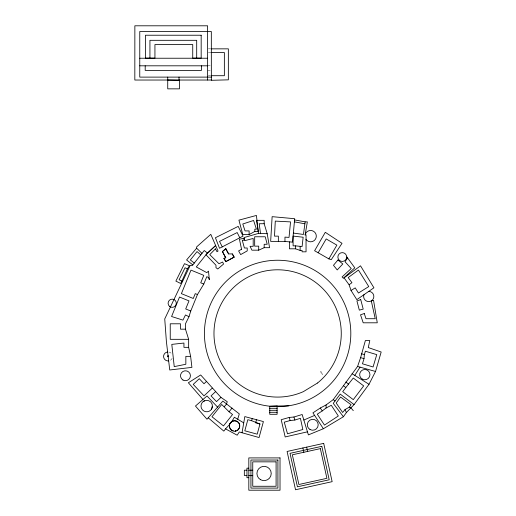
<?xml version="1.0" encoding="UTF-8"?>
<svg xmlns="http://www.w3.org/2000/svg" width="516" height="516" viewBox="0 0 516 516"><rect width="100%" height="100%" fill="white"/><g stroke="black" fill="none" stroke-linecap="round" stroke-linejoin="round"><path stroke-width="0.39" stroke-dasharray="2.58 1.94" d="M208.361 48.846L210.612 48.846M208.361 52.516L211.321 52.516M207.619 65.809L210.612 65.809M207.619 70.698L210.612 70.698M208.361 75.71L210.58 75.71M172.131 358.298A4.476 4.476 0 0 1 169.635 360.639M168.79 352.035A4.476 4.476 0 0 1 171.699 353.847M321.313 371.23L320.668 371.43L321.694 374.764L322.377 374.706L321.313 371.23"/><path stroke-width="0.77" d="M364.019 358.646L364.361 354.627L365.38 351.222L376.764 354.627L373.068 366.973L362.477 363.799L364.019 358.646L360.62 357.627L365.38 340.547L369.785 340.547L368.289 347.565L381.176 352.015L375.538 371.468L369.011 384.278L354.079 404.583L346.397 412.536L343.404 416.735L323.377 428.732L308.394 434.891L302.15 414.503L293.933 417.018L289.257 417.438L281.201 419.695L285.167 436.949L307.452 431.827M289.411 241.856L289.411 248.802L295.494 248.802L300.144 250.434L302.086 250.434L302.086 251.821L306.046 251.821L306.046 234.896L305.15 234.896L307.343 221.861L305.15 221.861L303.44 234.445L293.372 233.077M242.043 432.756L244.81 416.593L263.405 421.566L259.071 437.536L239.276 431.976L237.186 435.207L225.537 428.867L223.821 431.131L208.225 417.812M229.917 423.804L230.291 423.075L229.517 424.72A5.218 5.218 0 0 0 234.554 431.286C237.863 431.35 240.508 427.899 239.592 424.72A5.218 5.218 0 0 0 233.206 421.03L231.948 421.553L230.039 423.462M251.647 420.727L247.822 419.695L244.81 430.808L257.213 434.169L259.967 424.004L251.647 420.727L252.221 418.599M256.491 419.695L255.639 422.83L259.967 424.004M237.689 419.231L239.295 413.884L222.854 401.087L206.987 419.231L195.467 406.034L206.987 395.972L217.578 407.118M207.387 253.001L204.259 250.518L192.449 265.366L190.21 265.366L164.739 318.933L166.384 341.418L169.738 369.985L191.92 367.379L190.623 356.363L188.65 347.345L188.65 339.322L185.483 329.169L185.483 323.79L188.991 316.689L190.752 311.013L197.467 294.546L203.781 284.052L206.768 276.718L208.496 277.427L209.322 279.633L208.496 271.139L206.768 272.629L196.299 266.946L207.387 253.001L215.662 245.539L210.786 234.341L196.654 246.88L196.654 248.228L186.579 259.961L192.81 264.914M323.377 428.732L312.935 412.845L320.301 408.008L326.099 404.937L333.239 399.636L357.588 366.45L360.62 357.627M305.079 235.006L305.562 233.606A5.676 5.676 0 0 1 313.612 231.303A5.676 5.676 0 0 1 315.205 239.521A5.676 5.676 0 0 1 306.878 240.392L305.904 239.269M211.457 409.22L211.928 408.085A5.928 5.928 0 0 0 212.128 406.55M364.019 294.655L363.806 295.171A5.108 5.108 0 0 0 367.856 301.525A5.108 5.108 0 0 0 373.829 296.939A5.108 5.108 0 0 0 368.74 291.385M181.877 281.097L187.398 268.907L189.449 265.746L184.483 263.682L175.879 281.097L180.697 283.478L181.877 281.097L179.129 279.736L185.057 267.752L187.398 268.907M229.852 423.9L230.13 423.346M318.159 252.801L326.196 238.94L336.858 245.126L328.873 258.89L314.605 250.737L325.286 232.323L342.018 243.32L331.285 259.645L328.873 258.89M354.802 375.403L360.033 367.134M349.274 407.143L351.061 404.699L340.566 397.023L336.2 402.99L342.63 412.484L345.004 409.607L349.274 407.143L351.093 408.008L353.286 410.652M345.81 387.535L342.708 391.638L353.279 399.636L363.677 385.884L353.279 378.028L345.81 387.535L343.637 385.884M229.085 411.787L221.706 404.499L211.973 416.754L223.499 425.906L232.535 414.529L229.085 411.787L232.013 408.098M224.241 406.711L226.427 404.209L227.266 401.719L220.951 397.397L200.672 374.958L188.372 382.762L202.975 399.481M225.537 428.867L229.607 424.494M220.951 397.397L216.507 401.616L211.057 395.875L215.52 391.683M346.552 258.019L347.507 257.11M206.626 381.305L204.014 383.756L199.273 378.705L193.229 384.381L204.014 395.875L212.224 388.167M222.944 252.318L225.627 257.613L222.357 251.653L225.853 248.686L228.723 253.924M225.853 248.686L222.357 251.653M168.442 356.62C167.319 357.42 167.319 355.06 168.442 355.859M231.452 421.83L230.6 422.733L232.019 421.398A5.141 5.141 0 0 1 238.237 429.505L237.173 430.325M322.223 410.93L326.099 408.008L331.291 405.279L338.328 415.986L324.474 425.094L317.295 414.174L322.223 410.93L320.301 408.008M349.1 284.761L351.938 282.691L348.19 277.563L358.446 270.074L368.766 286.567L358.446 293.024L355.214 287.863L351.035 290.476L356.827 299.641L373.926 287.793L360.523 265.824L344.056 277.853L349.1 284.761L351.035 290.476M249.118 234.574L254.814 231.452L258.232 231.452L256.42 215.443L238.927 220.139L242.791 234.574L249.118 234.574L249.118 230.916L245.042 230.916L242.791 223.989L253.588 220.474L256.42 229.175L254.814 229.175L254.814 231.452M225.627 248.686L228.498 253.924L232.426 253.924L234.167 257.103L225.853 261.664L223.925 258.548L225.627 257.613M223.925 258.548L225.853 257.613M225.627 261.664L234.167 257.103M222.273 246.88L243.042 236.102L238.192 226.376L215.43 237.734L219.519 248.254L222.273 246.88L219.519 241.365L237.192 232.548L239.779 237.734M230.697 422.572L231.703 421.74L234.374 417.244L243.739 422.856M258.535 233.4L244.126 237.521L244.758 240.662L253.195 238.437L253.195 246.319L250.054 246.319L251.943 250.176L258.703 250.176L264.173 247.686L269.571 247.686L267.204 233.729L264.173 223.731L264.173 220.332L256.517 220.332L258.535 233.4L267.204 233.729M303.84 420.037L314.618 415.406M203.626 401.261L204.671 400.829M294.855 420.037L300.428 418.328L302.834 429.505L287.509 433.788L284.264 422.172L290.127 420.534L294.855 420.037L293.933 417.018M168.668 360.865L168.493 360.903A4.476 4.476 0 0 1 163.604 356.885A4.476 4.476 0 0 1 167.623 351.996M288.895 405.763L269.791 406.221A73.195 73.195 0 0 1 217.126 292.23A73.195 73.195 0 0 1 342.482 299.525A73.195 73.195 0 0 1 276.95 406.634M211.321 48.846L228.349 48.846L228.349 79.845L211.354 80.296L211.321 31.515L139.759 31.515L139.759 77.116L211.321 77.116M211.321 52.516L224.357 52.516L224.357 75.71L211.321 75.71M139.759 58.231L207.619 58.231M139.759 65.809L207.619 65.809M211.354 80.032L134.824 80.032L134.863 25.8L207.619 25.8L207.619 80.032M264.173 223.731L259.219 223.731L260.522 233.729M284.967 241.372L270.661 241.372L272.132 216.668L294.675 218.707L292.553 242.139L284.967 241.456L284.967 237.121L289.025 237.399L290.54 221.899L275.286 221.1L274.506 236.135L278.356 236.135L278.356 241.372M295.494 245.855L293.101 245.855L293.101 236.083L303.156 237.237L302.086 246.551L295.494 245.855L295.494 248.802M185.483 329.169L180.516 329.169L180.516 323.79L170.241 323.79L170.241 339.322L188.65 339.322M188.65 347.345L183.941 347.345L183.941 343.05L171.802 344.378L174.24 366.618L185.844 364.264L185.844 356.363L190.623 356.363M269.745 408.298L277.098 408.298M269.745 410.297L277.098 410.297M269.745 412.297L277.098 412.297M248.815 468.18L246.951 468.18L246.951 477.7L248.815 477.7M246.951 470.199L244.339 470.199L244.339 475.5L246.951 475.5M248.815 470.199L252.75 470.199M248.815 475.649L252.75 475.649M167.732 80.032L179.013 80.296L179.013 77.116M294.565 219.913L305.15 221.861M294.391 221.861L304.885 223.789M357.588 366.45L375.538 371.468M361.426 353.75L364.361 354.627M203.781 284.052L200.737 282.813L203.781 275.344L190.985 270.126L181.4 293.643L193.281 298.487L195.248 293.643L197.467 294.546M190.752 311.013L185.702 308.955L188.991 300.892L179.516 297.035L171.576 316.508L182.935 320.114L185.483 314.96L188.991 316.689M352.099 373.713L369.011 384.278M345.81 382.021L348.642 384.162M354.079 404.583L340.231 394.108L333.239 403.351L343.404 416.735M333.239 399.636L335.026 400.99M194.274 263.076L190.359 259.961L197.035 251.576L200.763 254.91M196.654 248.228L201.988 253.369M232.206 253.924L233.948 257.103M224.144 258.548L225.853 261.664M345.004 409.607L346.397 412.536M289.257 417.438L290.127 420.534M306.685 447.133L307.639 451.435M302.892 447.972L303.84 452.274M326.099 404.937L326.099 408.008M300.144 246.551L300.144 250.434M264.173 247.686L264.173 244.287L267.204 244.287L265.25 236.767L254.672 236.767L254.672 246.145L258.703 246.145L258.703 250.176M201.44 65.809L201.44 70.402L145.196 70.402L145.196 65.809M196.693 58.127L196.693 40.312L149.93 40.312L149.93 58.127M179.458 80.032L179.458 88.849L167.732 88.849L167.732 77.116M233.271 430.834A5.141 5.141 0 0 1 229.633 424.533M346.688 257.161L346.507 258.297A4.405 4.405 0 0 1 339.354 260.328A4.405 4.405 0 0 1 340.534 252.988A4.405 4.405 0 0 1 346.688 257.161M347.552 257.91L345.043 261.78L351.228 268.526L342.095 276.911L343.385 278.311L354.802 267.83L347.552 257.91M211.689 408.917L210.78 410.104A5.734 5.734 0 0 1 202.672 410.104A5.734 5.734 0 0 1 202.672 401.996L203.859 401.087A5.734 5.734 0 0 1 211.689 408.917M337.922 260.012L333.465 265.295L337.225 269.939L342.811 263.966L337.922 260.012M215.443 248.86L209.754 254.633L218.984 263.734L222.648 262.051L223.57 264.05L217.765 268.991L215.985 267.694L215.985 265.256L205.981 254.769L215.662 245.539L218.062 251.053L216.984 251.718L215.443 248.86M317.553 383.001L303.363 391.644A63.642 63.642 0 0 1 213.985 332.181A63.642 63.642 0 0 1 305.653 276.305A63.642 63.642 0 0 1 317.553 383.001M235.87 430.847L235.257 431.195L235.87 430.847M241.54 249.273L238.611 250.918L240.669 254.594L247.216 250.918L247.216 248.002L244.378 248.002L242.288 240.25L244.004 240.25L243.945 238.282L239.443 239.218L241.54 249.273M360.736 299.615L356.917 300.912L359.317 310.129L363.206 309.116L360.736 299.615M364.27 313.541L360.516 314.805L363.206 322.803L377.267 322.803L373.552 300.325L371.294 300.912L375.235 318.714L366.005 318.714L364.27 313.541M323.693 443.379L287.09 451.461L295.533 489.748L332.143 481.667L323.693 443.379M321.816 446.321L290.031 453.338L297.416 486.807L329.202 479.79L321.816 446.321M320.346 448.63L292.333 454.809L298.887 484.498L326.899 478.319L320.346 448.63M277.098 406.047L269.745 406.305L269.745 414.296L277.098 414.296L277.098 406.047M201.169 35.23L145.447 35.23L145.447 58.127L154.935 58.127L154.935 44.569L192.732 44.569L192.732 58.127L201.169 58.127L201.169 35.23M280.02 457.911L248.815 457.911L248.815 490.2L280.02 490.2L280.02 457.911M277.911 460.027L250.931 460.027L250.931 488.091L277.911 488.091L277.911 460.027M276.092 461.846L252.75 461.846L252.75 486.272L276.092 486.272L276.092 461.846M169.532 306.375A4.109 4.109 0 0 0 176.24 303.988A4.109 4.109 0 0 0 170.822 299.377A4.109 4.109 0 0 0 169.532 306.375M182.987 380.047A4.966 4.966 0 0 0 190.436 375.745A4.966 4.966 0 0 0 182.987 371.443A4.966 4.966 0 0 0 182.987 380.047M362.232 379.099A5.154 5.154 0 0 0 369.959 374.635A5.154 5.154 0 0 0 362.232 370.172A5.154 5.154 0 0 0 362.232 379.099M310.013 429.518A5.463 5.463 0 0 0 318.204 424.784A5.463 5.463 0 0 0 310.013 420.05A5.463 5.463 0 0 0 310.013 429.518M260.496 479.687A7.159 7.159 0 0 0 271.229 473.488A7.159 7.159 0 0 0 260.496 467.29A7.159 7.159 0 0 0 260.496 479.687"/></g></svg>
